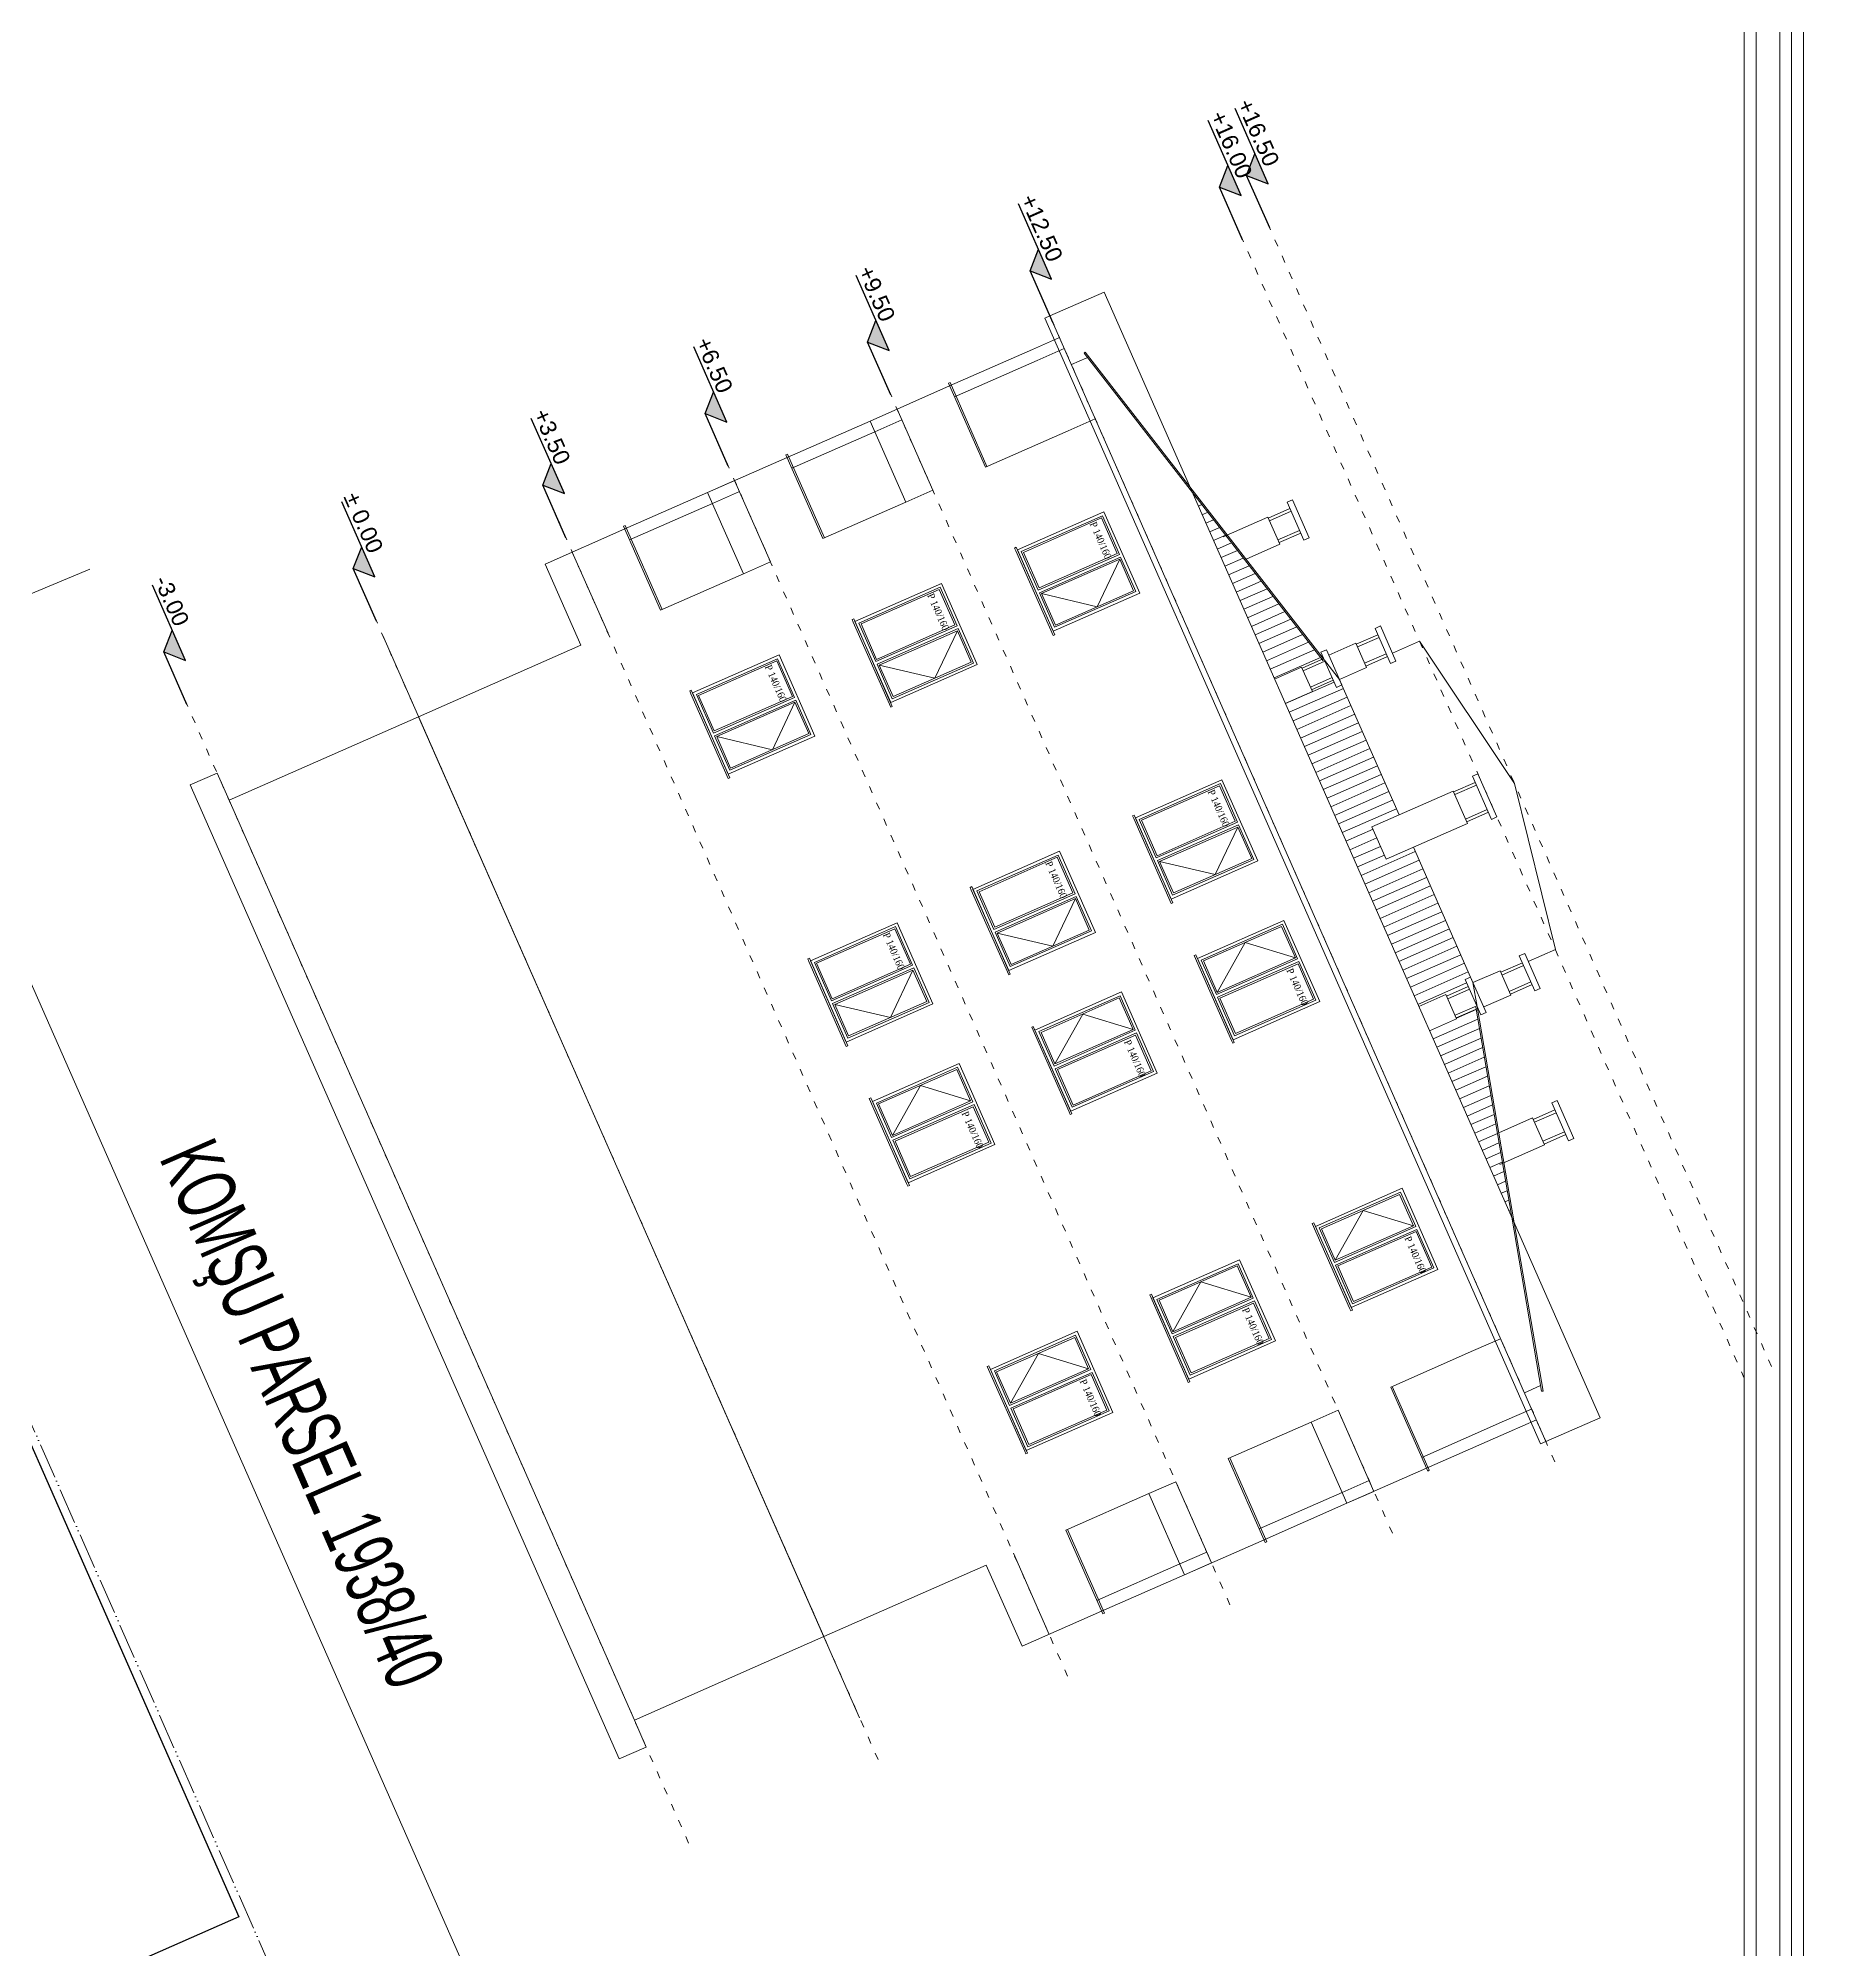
# Model space of a CAD drawing. Header units: millimetres. Extents: x -2145 to 33996, y -835 to 2363.
# Drawn here: x -145 to 607, y 365 to 1173 of the extents above; entities that cross this region are included whole.
import ezdxf

# ---------------------------------------------------------------- set-up
doc = ezdxf.new("R2010")
doc.units = ezdxf.units.MM
doc.linetypes.add('ACAD_ISO03W100', pattern=[30, 12, -18])
doc.linetypes.add('ACAD_ISO05W100', pattern=[33, 24, -3, 0, -3, 0, -3])
for name, color, linetype, lineweight in [('arcCGDM_antet', 85, 'Continuous', 20), ('NET_ARSA SINIRI', 1, 'Continuous', 0), ('NET_GORUNUS_AKS', 9, 'ACAD_ISO03W100', 9), ('NET_KESİT_KOT', 104, 'Continuous', 25), ('NET_SINIR', 254, 'Continuous', 30), ('NET_ÇEKME MESAFESİ', 30, 'ACAD_ISO03W100', 0), ('NET_ÖLÇÜ VAZİYET', 11, 'Continuous', 9), ('T-INCE', 254, 'Continuous', 0)]:
    doc.layers.add(name, color=color, linetype=linetype, lineweight=lineweight)
doc.layers.add('T-MAH-AD', color=7, linetype='Continuous')
doc.styles.add('A-arial', font='arial.ttf')
doc.styles.add('ARIALTR', font='arial.ttf', dxfattribs={"width": 0.8, "height": 22.5})
doc.styles.add('TGS SAYILAR', font='times.ttf', dxfattribs={"width": 0.7})

# ---------------------------------------------------------------- blocks, each defined once
blk = doc.blocks.new('A$C7e00ecb3')
at = {"layer": 'NET_ARSA SINIRI'}
for q in [(-3009.9, 2951), (57.3, 2577.7)]:
    blk.add_line((-3016.1, 2577.7), q, dxfattribs=at)
at = {"layer": 'NET_SINIR'}
blk.add_lwpolyline([(-2517.4, 2263), (-822.4, 2263), (-822.4, 1298), (-2517.4, 1298)], close=True, dxfattribs=at)
at = {"layer": 'NET_ÇEKME MESAFESİ', "linetype": 'ACAD_ISO05W100', "ltscale": 2.5}
blk.add_line((-2521, 2277.7), (-249.4, 2277.7), dxfattribs=at)
at = {"layer": 'T-MAH-AD', "insert": (-1557.5, 2688.8), "char_height": 100, "width": 3410.682, "attachment_point": 5, "rotation": 359.7468, "style": 'ARIALTR'}
blk.add_mtext('{\\W0.6;KOMŞU PARSEL 1938/40}', dxfattribs=at)
blk = doc.blocks.new('kot_kesit')
for p, q in [((-87.5, 0), (0, 0)), ((-25, 25), (100, 25)), ((0, 0), (-25, 25)), ((0, 0), (25, 25))]:
    blk.add_line(p, q)
blk.add_solid([(25, 25), (-25, 25), (0, 0)])
at = {"style": 'A-arial'}
blk.add_attdef('KOT', (37.2, 30.1), '', height=25, dxfattribs=at)
blk = doc.blocks.new('A$C1118cf46')
at = {"layer": 'NET_GORUNUS_AKS'}
for points in [[(-1914.7, 2000), (237.8, 2000)], [(-1914.7, 1950), (237.8, 1950)], [(-1914.7, 1600), (237.8, 1600)], [(-1914.7, 1300), (237.8, 1300)], [(-1914.7, 1000), (237.8, 1000)], [(-1914.7, 700), (237.8, 700)], [(-1914.7, 350), (237.8, 350)], [(-1914.7, 0), (237.8, 0)]]:
    blk.add_lwpolyline(points, dxfattribs=at)
at = {"layer": 'T-INCE'}
for p, q in [((-1135, 1950), (-850, 2000)), ((-850, 2000), (-565, 1950)), ((-1135, 1900), (-1135, 1950)), ((-890, 1950), (-810, 1950)), ((-890, 1940), (-890, 1950)), ((-890, 1940), (-810, 1940)), ((-878.3, 1900), (-878.3, 1940)), ((-873.3, 1900), (-873.3, 1940)), ((-828, 1900), (-828, 1940)), ((-823, 1900), (-823, 1940)), ((-810, 1940), (-810, 1950)), ((-565, 1950), (-565, 1900)), ((-1185, 1890), (-1185, 1900)), ((-1185, 1900), (-1120, 1900)), ((-1185, 1890), (-1120, 1890)), ((-1173.3, 1850), (-1173.3, 1890)), ((-1168.3, 1850), (-1168.3, 1890)), ((-1138, 1850), (-1138, 1890)), ((-1133, 1850), (-1133, 1890)), ((-1120, 1890), (-1120, 1900)), ((-880, 1750), (-880, 1900)), ((-880, 1900), (-820, 1900)), ((-820, 1900), (-820, 1750)), ((-580, 1890), (-580, 1900)), ((-515, 1900), (-580, 1900)), ((-515, 1890), (-580, 1890)), ((-567, 1850), (-567, 1890)), ((-562, 1850), (-562, 1890)), ((-531.7, 1850), (-531.7, 1890)), ((-526.7, 1850), (-526.7, 1890)), ((-515, 1890), (-515, 1900)), ((-1440, 1850), (-1370, 1850)), ((-1440, 1840), (-1440, 1850)), ((-1370, 1840), (-1370, 1850)), ((-1175, 1850), (-1130, 1850)), ((-1175, 1850), (-1175, 1800)), ((-1130, 1850), (-1130, 1800)), ((-525, 1850), (-570, 1850)), ((-570, 1850), (-570, 1800)), ((-525, 1850), (-525, 1800)), ((-260, 1850), (-330, 1850)), ((-330, 1840), (-330, 1850)), ((-260, 1840), (-260, 1850)), ((-1440, 1840), (-1370, 1840)), ((-1428.3, 1800), (-1428.3, 1840)), ((-1423.3, 1800), (-1423.3, 1840)), ((-1388, 1800), (-1388, 1840)), ((-1383, 1800), (-1383, 1840)), ((-260, 1840), (-330, 1840)), ((-317, 1800), (-317, 1840)), ((-312, 1800), (-312, 1840)), ((-276.7, 1800), (-276.7, 1840)), ((-271.7, 1800), (-271.7, 1840)), ((-1170, 1790), (-1530, 1700)), ((-1170, 1787.4), (-1519.7, 1700)), ((-1430, 1717.5), (-1430, 1800)), ((-1430, 1800), (-1380, 1800)), ((-1380, 1800), (-1380, 1737.5)), ((-1193, 1700), (-1193, 1781.7)), ((-1185, 1790), (-1185, 1800)), ((-1185, 1800), (-1120, 1800)), ((-1185, 1790), (-1120, 1790)), ((-1177.1, 1700), (-1177.1, 1785.7)), ((-1173.3, 1750), (-1173.3, 1790)), ((-1130, 1800), (-1170, 1790)), ((-1168.3, 1750), (-1168.3, 1790)), ((-1138, 1750), (-1138, 1790)), ((-1135, 1800), (-880, 1800)), ((-1133, 1750), (-1133, 1790)), ((-1129.5, 1700), (-1129.5, 1790)), ((-1120, 1790), (-1120, 1800)), ((-1113.6, 1700), (-1113.6, 1800)), ((-1097.7, 1700), (-1097.7, 1800)), ((-1081.8, 1700), (-1081.8, 1800)), ((-1066, 1700), (-1066, 1800)), ((-1050.1, 1700), (-1050.1, 1800)), ((-1034.2, 1700), (-1034.2, 1800)), ((-1018.3, 1700), (-1018.3, 1800)), ((-1002.5, 1700), (-1002.5, 1800)), ((-986.6, 1700), (-986.6, 1800)), ((-970.7, 1700), (-970.7, 1800)), ((-954.8, 1700), (-954.8, 1800)), ((-939, 1700), (-939, 1800)), ((-923.1, 1700), (-923.1, 1800)), ((-907.2, 1700), (-907.2, 1800)), ((-891.3, 1700), (-891.3, 1800)), ((-820, 1800), (-570, 1800)), ((-812, 1700), (-812, 1800)), ((-796.1, 1700), (-796.1, 1800)), ((-780.2, 1700), (-780.2, 1800)), ((-764.3, 1700), (-764.3, 1800)), ((-748.5, 1700), (-748.5, 1800)), ((-732.6, 1700), (-732.6, 1800)), ((-716.7, 1700), (-716.7, 1800)), ((-700.8, 1700), (-700.8, 1800)), ((-685, 1700), (-685, 1800)), ((-669.1, 1700), (-669.1, 1800)), ((-653.2, 1700), (-653.2, 1800)), ((-637.3, 1700), (-637.3, 1800)), ((-621.5, 1700), (-621.5, 1800)), ((-605.6, 1700), (-605.6, 1800)), ((-589.7, 1700), (-589.7, 1800)), ((-580, 1790), (-580, 1800)), ((-515, 1800), (-580, 1800)), ((-515, 1790), (-580, 1790)), ((-573.8, 1700), (-573.8, 1790)), ((-570, 1800), (-530, 1790)), ((-567, 1750), (-567, 1790)), ((-562, 1750), (-562, 1790)), ((-531.7, 1750), (-531.7, 1790)), ((-530, 1790), (-170, 1700)), ((-530, 1787.4), (-180.3, 1700)), ((-526.7, 1750), (-526.7, 1790)), ((-526.2, 1750), (-526.2, 1786.5)), ((-515, 1790), (-515, 1800)), ((-510.3, 1700), (-510.3, 1782.5)), ((-494.5, 1700), (-494.5, 1778.5)), ((-270, 1800), (-320, 1800)), ((-320, 1800), (-320, 1737.5)), ((-270, 1717.5), (-270, 1800)), ((-1335.8, 1700), (-1335.8, 1746)), ((-1320, 1700), (-1320, 1749.9)), ((-1304.1, 1700), (-1304.1, 1753.9)), ((-1288.2, 1700), (-1288.2, 1757.9)), ((-1272.3, 1700), (-1272.3, 1761.8)), ((-1256.5, 1700), (-1256.5, 1765.8)), ((-1240.6, 1700), (-1240.6, 1769.8)), ((-1224.7, 1700), (-1224.7, 1773.7)), ((-1208.8, 1700), (-1208.8, 1777.7)), ((-1175, 1700), (-1175, 1750)), ((-1175, 1750), (-1130, 1750)), ((-1130, 1750), (-1130, 1700)), ((-880, 1750), (-820, 1750)), ((-875.5, 1700), (-875.5, 1750)), ((-859.6, 1700), (-859.6, 1750)), ((-843.7, 1700), (-843.7, 1750)), ((-827.8, 1700), (-827.8, 1750)), ((-525, 1750), (-570, 1750)), ((-570, 1750), (-570, 1700)), ((-525, 1700), (-525, 1750)), ((-478.6, 1700), (-478.6, 1774.6)), ((-462.7, 1700), (-462.7, 1770.6)), ((-446.8, 1700), (-446.8, 1766.6)), ((-431, 1700), (-431, 1762.7)), ((-415.1, 1700), (-415.1, 1758.7)), ((-399.2, 1700), (-399.2, 1754.7)), ((-383.3, 1700), (-383.3, 1750.8)), ((-367.5, 1700), (-367.5, 1746.8)), ((-1462.8, 1700), (-1462.8, 1714.2)), ((-1447, 1700), (-1447, 1718.2)), ((-1431.1, 1700), (-1431.1, 1722.2)), ((-1415.2, 1700), (-1415.2, 1726.1)), ((-1399.3, 1700), (-1399.3, 1730.1)), ((-1383.5, 1700), (-1383.5, 1734.1)), ((-1367.6, 1700), (-1367.6, 1738)), ((-1351.7, 1700), (-1351.7, 1742)), ((-351.6, 1700), (-351.6, 1742.8)), ((-335.7, 1700), (-335.7, 1738.9)), ((-319.8, 1700), (-319.8, 1734.9)), ((-304, 1700), (-304, 1730.9)), ((-288.1, 1700), (-288.1, 1726.9)), ((-272.2, 1700), (-272.2, 1723)), ((-256.3, 1700), (-256.3, 1719)), ((-240.5, 1700), (-240.5, 1715)), ((-1890, 1600), (-1890, 1700)), ((-1890, 1700), (190, 1700)), ((-1530, 1700), (-1810, 1630)), ((-1519.7, 1700), (-1809.4, 1627.6)), ((-1510.5, 1700), (-1510.5, 1702.3)), ((-1494.6, 1700), (-1494.6, 1706.3)), ((-1478.7, 1700), (-1478.7, 1710.2)), ((-224.6, 1700), (-224.6, 1711.1)), ((-208.7, 1700), (-208.7, 1707.1)), ((-192.8, 1700), (-192.8, 1703.1)), ((-180.3, 1700), (109.4, 1627.6)), ((-170, 1700), (110, 1630)), ((190, 1700), (190, 1600)), ((-1809.4, 1627.6), (-1810, 1630)), ((-1800, 1628.7), (-1800, 1600)), ((100, 1628.7), (100, 1600)), ((109.4, 1627.6), (110, 1630)), ((-1890, 1600), (190, 1600)), ((-1890, 1600), (-1890, 1590.3)), ((190, 1590.3), (-1890, 1590.3)), ((-1850, 1550), (-1850, 1600)), ((-1830, 1550), (-1830, 1600)), ((-1700, 1550), (-1700, 1600)), ((0, 1550), (0, 1600)), ((130, 1550), (130, 1600)), ((150, 1550), (150, 1600)), ((190, 1600), (190, 1590.3)), ((-1850, 1550), (-1850, 1397)), ((-1830, 1550), (-1830, 1397)), ((-1700, 1397), (-1700, 1550)), ((0, 1397), (0, 1550)), ((130, 1550), (130, 1397)), ((150, 1550), (150, 1397)), ((-1850, 1250), (-1850, 1397)), ((150, 1250), (150, 1397)), ((-1850, 1250), (-1850, 1300)), ((-1850, 1300), (-1700, 1300)), ((-1830, 1250), (-1830, 1300)), ((-1700, 1250), (-1700, 1300)), ((0, 1250), (0, 1300)), ((150, 1300), (0, 1300)), ((130, 1250), (130, 1300)), ((150, 1250), (150, 1300)), ((-1850, 1250), (-1850, 1097)), ((-1700, 1250), (-1850, 1250)), ((-1830, 1250), (-1830, 1097)), ((-1700, 1097), (-1700, 1250)), ((0, 1097), (0, 1250)), ((0, 1250), (150, 1250)), ((130, 1250), (130, 1097)), ((150, 1250), (150, 1097)), ((-1850, 950), (-1850, 1097)), ((150, 950), (150, 1097)), ((-1850, 950), (-1850, 1000)), ((-1850, 1000), (-1700, 1000)), ((-1830, 950), (-1830, 1000)), ((-1700, 950), (-1700, 1000)), ((0, 950), (0, 1000)), ((150, 1000), (0, 1000)), ((130, 950), (130, 1000)), ((150, 950), (150, 1000)), ((-1850, 950), (-1850, 797)), ((-1700, 950), (-1850, 950)), ((-1830, 950), (-1830, 797)), ((-1700, 797), (-1700, 950)), ((0, 797), (0, 950)), ((0, 950), (150, 950)), ((130, 950), (130, 797)), ((150, 950), (150, 797)), ((-1850, 650), (-1850, 797)), ((150, 650), (150, 797)), ((-1850, 700), (-1700, 700)), ((150, 700), (0, 700)), ((-1700, 650), (-1850, 650)), ((-1700, 350), (-1700, 650)), ((0, 650), (150, 650)), ((0, 350), (0, 650)), ((-1850, 350), (150, 350)), ((-1700, 350), (0, 350)), ((-1700, 350), (-1700, 0)), ((0, 0), (0, 350)), ((-1700, 0), (0, 0)), ((50, 0), (0, 0)), ((50, -50), (50, 0)), ((-1700, 0), (-1750, 0)), ((-1750, 0), (-1750, -50)), ((-1750, -50), (50, -50))]:
    blk.add_line(p, q, dxfattribs=at)
for points in [[(-1400, 1550), (-1550, 1550), (-1550, 1390), (-1400, 1390)], [(-1473.7, 1545), (-1545, 1545), (-1545, 1395), (-1473.7, 1395)], [(-1476.6, 1542.2), (-1542.2, 1542.2), (-1542.2, 1397.8), (-1476.6, 1397.8)], [(-1468.7, 1545), (-1405, 1545), (-1405, 1395), (-1468.7, 1395)], [(-1465.9, 1542.2), (-1407.8, 1542.2), (-1407.8, 1397.8), (-1465.9, 1397.8)], [(-905, 1550), (-1055, 1550), (-1055, 1390), (-905, 1390)], [(-978.7, 1545), (-1050, 1545), (-1050, 1395), (-978.7, 1395)], [(-981.6, 1542.2), (-1047.2, 1542.2), (-1047.2, 1397.8), (-981.6, 1397.8)], [(-973.7, 1545), (-910, 1545), (-910, 1395), (-973.7, 1395)], [(-970.9, 1542.2), (-912.8, 1542.2), (-912.8, 1397.8), (-970.9, 1397.8)], [(-795, 1550), (-645, 1550), (-645, 1390), (-795, 1390)], [(-726.3, 1545), (-790, 1545), (-790, 1395), (-726.3, 1395)], [(-729.1, 1542.2), (-787.2, 1542.2), (-787.2, 1397.8), (-729.1, 1397.8)], [(-721.3, 1545), (-650, 1545), (-650, 1395), (-721.3, 1395)], [(-718.4, 1542.2), (-652.8, 1542.2), (-652.8, 1397.8), (-718.4, 1397.8)], [(-300, 1550), (-150, 1550), (-150, 1390), (-300, 1390)], [(-231.3, 1545), (-295, 1545), (-295, 1395), (-231.3, 1395)], [(-234.1, 1542.2), (-292.2, 1542.2), (-292.2, 1397.8), (-234.1, 1397.8)], [(-226.3, 1545), (-155, 1545), (-155, 1395), (-226.3, 1395)], [(-223.4, 1542.2), (-157.8, 1542.2), (-157.8, 1397.8), (-223.4, 1397.8)], [(-1393.2, 1390), (-1393.2, 1387), (-1550, 1387), (-1555, 1387), (-1555, 1390)], [(-898.2, 1390), (-898.2, 1387), (-1055, 1387), (-1060, 1387), (-1060, 1390)], [(-801.8, 1390), (-801.8, 1387), (-645, 1387), (-640, 1387), (-640, 1390)], [(-306.8, 1390), (-306.8, 1387), (-150, 1387), (-145, 1387), (-145, 1390)], [(-1400, 1250), (-1550, 1250), (-1550, 1090), (-1400, 1090)], [(-1473.7, 1245), (-1545, 1245), (-1545, 1095), (-1473.7, 1095)], [(-1476.6, 1242.2), (-1542.2, 1242.2), (-1542.2, 1097.8), (-1476.6, 1097.8)], [(-1468.7, 1245), (-1405, 1245), (-1405, 1095), (-1468.7, 1095)], [(-1465.9, 1242.2), (-1407.8, 1242.2), (-1407.8, 1097.8), (-1465.9, 1097.8)], [(-905, 1250), (-1055, 1250), (-1055, 1090), (-905, 1090)], [(-978.7, 1245), (-1050, 1245), (-1050, 1095), (-978.7, 1095)], [(-981.6, 1242.2), (-1047.2, 1242.2), (-1047.2, 1097.8), (-981.6, 1097.8)], [(-973.7, 1245), (-910, 1245), (-910, 1095), (-973.7, 1095)], [(-970.9, 1242.2), (-912.8, 1242.2), (-912.8, 1097.8), (-970.9, 1097.8)], [(-795, 1250), (-645, 1250), (-645, 1090), (-795, 1090)], [(-726.3, 1245), (-790, 1245), (-790, 1095), (-726.3, 1095)], [(-729.1, 1242.2), (-787.2, 1242.2), (-787.2, 1097.8), (-729.1, 1097.8)], [(-721.3, 1245), (-650, 1245), (-650, 1095), (-721.3, 1095)], [(-718.4, 1242.2), (-652.8, 1242.2), (-652.8, 1097.8), (-718.4, 1097.8)], [(-300, 1250), (-150, 1250), (-150, 1090), (-300, 1090)], [(-231.3, 1245), (-295, 1245), (-295, 1095), (-231.3, 1095)], [(-234.1, 1242.2), (-292.2, 1242.2), (-292.2, 1097.8), (-234.1, 1097.8)], [(-226.3, 1245), (-155, 1245), (-155, 1095), (-226.3, 1095)], [(-223.4, 1242.2), (-157.8, 1242.2), (-157.8, 1097.8), (-223.4, 1097.8)], [(-1393.2, 1090), (-1393.2, 1087), (-1550, 1087), (-1555, 1087), (-1555, 1090)], [(-898.2, 1090), (-898.2, 1087), (-1055, 1087), (-1060, 1087), (-1060, 1090)], [(-801.8, 1090), (-801.8, 1087), (-645, 1087), (-640, 1087), (-640, 1090)], [(-306.8, 1090), (-306.8, 1087), (-150, 1087), (-145, 1087), (-145, 1090)], [(-1400, 950), (-1550, 950), (-1550, 790), (-1400, 790)], [(-1473.7, 945), (-1545, 945), (-1545, 795), (-1473.7, 795)], [(-1476.6, 942.2), (-1542.2, 942.2), (-1542.2, 797.8), (-1476.6, 797.8)], [(-1468.7, 945), (-1405, 945), (-1405, 795), (-1468.7, 795)], [(-1465.9, 942.2), (-1407.8, 942.2), (-1407.8, 797.8), (-1465.9, 797.8)], [(-905, 950), (-1055, 950), (-1055, 790), (-905, 790)], [(-978.7, 945), (-1050, 945), (-1050, 795), (-978.7, 795)], [(-981.6, 942.2), (-1047.2, 942.2), (-1047.2, 797.8), (-981.6, 797.8)], [(-973.7, 945), (-910, 945), (-910, 795), (-973.7, 795)], [(-970.9, 942.2), (-912.8, 942.2), (-912.8, 797.8), (-970.9, 797.8)], [(-795, 950), (-645, 950), (-645, 790), (-795, 790)], [(-726.3, 945), (-790, 945), (-790, 795), (-726.3, 795)], [(-729.1, 942.2), (-787.2, 942.2), (-787.2, 797.8), (-729.1, 797.8)], [(-721.3, 945), (-650, 945), (-650, 795), (-721.3, 795)], [(-718.4, 942.2), (-652.8, 942.2), (-652.8, 797.8), (-718.4, 797.8)], [(-300, 950), (-150, 950), (-150, 790), (-300, 790)], [(-231.3, 945), (-295, 945), (-295, 795), (-231.3, 795)], [(-234.1, 942.2), (-292.2, 942.2), (-292.2, 797.8), (-234.1, 797.8)], [(-226.3, 945), (-155, 945), (-155, 795), (-226.3, 795)], [(-223.4, 942.2), (-157.8, 942.2), (-157.8, 797.8), (-223.4, 797.8)], [(-1393.2, 790), (-1393.2, 787), (-1550, 787), (-1555, 787), (-1555, 790)], [(-898.2, 790), (-898.2, 787), (-1055, 787), (-1060, 787), (-1060, 790)], [(-801.8, 790), (-801.8, 787), (-645, 787), (-640, 787), (-640, 790)], [(-306.8, 790), (-306.8, 787), (-150, 787), (-145, 787), (-145, 790)]]:
    blk.add_lwpolyline(points, close=True, dxfattribs=at)
for points in [[(-1465.9, 1542.2), (-1407.8, 1475), (-1465.9, 1397.8)], [(-970.9, 1542.2), (-912.8, 1475), (-970.9, 1397.8)], [(-729.1, 1542.2), (-787.2, 1475), (-729.1, 1397.8)], [(-234.1, 1542.2), (-292.2, 1475), (-234.1, 1397.8)], [(-1700, 1397), (-1855.1, 1397), (-1855.1, 1400), (-1700, 1400)], [(0, 1397), (155.1, 1397), (155.1, 1400), (0, 1400)], [(-1465.9, 1242.2), (-1407.8, 1175), (-1465.9, 1097.8)], [(-970.9, 1242.2), (-912.8, 1175), (-970.9, 1097.8)], [(-729.1, 1242.2), (-787.2, 1175), (-729.1, 1097.8)], [(-234.1, 1242.2), (-292.2, 1175), (-234.1, 1097.8)], [(-1700, 1097), (-1855.1, 1097), (-1855.1, 1100), (-1700, 1100)], [(0, 1097), (155.1, 1097), (155.1, 1100), (0, 1100)], [(-1465.9, 942.2), (-1407.8, 875), (-1465.9, 797.8)], [(-970.9, 942.2), (-912.8, 875), (-970.9, 797.8)], [(-729.1, 942.2), (-787.2, 875), (-729.1, 797.8)], [(-234.1, 942.2), (-292.2, 875), (-234.1, 797.8)], [(-1700, 797), (-1855.1, 797), (-1855.1, 800), (-1700, 800)], [(0, 797), (155.1, 797), (155.1, 800), (0, 800)]]:
    blk.add_lwpolyline(points, dxfattribs=at)
at = {"layer": 'NET_KESİT_KOT'}
ref = blk.add_blockref('kot_kesit', (-1973.7, 2000), dxfattribs=dict(at, xscale=-1.11, yscale=1.11, zscale=1.11))
ref.add_attrib('KOT', '+16.50', (-2091.7, 2033.5), dxfattribs={"layer": '0', "height": 27.75, "style": 'A-arial'})
ref = blk.add_blockref('kot_kesit', (-1973.7, 1950), dxfattribs=dict(at, xscale=-1.11, yscale=1.11, zscale=1.11))
ref.add_attrib('KOT', '+16.00', (-2091.7, 1983.5), dxfattribs={"layer": '0', "height": 27.75, "style": 'A-arial'})
ref = blk.add_blockref('kot_kesit', (-1973.7, 1600), dxfattribs=dict(at, xscale=-1.11, yscale=1.11, zscale=1.11))
ref.add_attrib('KOT', '+12.50', (-2091.7, 1633.5), dxfattribs={"layer": '0', "height": 27.75, "style": 'A-arial'})
ref = blk.add_blockref('kot_kesit', (-1973.7, 1300), dxfattribs=dict(at, xscale=-1.11, yscale=1.11, zscale=1.11))
ref.add_attrib('KOT', '+9.50', (-2091.7, 1333.5), dxfattribs={"layer": '0', "height": 27.75, "style": 'A-arial'})
ref = blk.add_blockref('kot_kesit', (-1973.7, 1000), dxfattribs=dict(at, xscale=-1.11, yscale=1.11, zscale=1.11))
ref.add_attrib('KOT', '+6.50', (-2091.7, 1033.5), dxfattribs={"layer": '0', "height": 27.75, "style": 'A-arial'})
ref = blk.add_blockref('kot_kesit', (-1973.7, 700), dxfattribs=dict(at, xscale=-1.11, yscale=1.11, zscale=1.11))
ref.add_attrib('KOT', '+3.50', (-2091.7, 733.5), dxfattribs={"layer": '0', "height": 27.75, "style": 'A-arial'})
ref = blk.add_blockref('kot_kesit', (-1973.7, 350), dxfattribs=dict(at, xscale=-1.11, yscale=1.11, zscale=1.11))
ref.add_attrib('KOT', '%%p 0.00', (-2091.7, 383.5), dxfattribs={"layer": '0', "height": 27.75, "style": 'A-arial'})
ref = blk.add_blockref('kot_kesit', (-1973.7, 0), dxfattribs=dict(at, xscale=-1.11, yscale=1.11, zscale=1.11))
ref.add_attrib('KOT', '-3.00', (-2091.7, 33.5), dxfattribs={"layer": '0', "height": 27.75, "style": 'A-arial'})
at = {"layer": 'T-INCE', "style": 'TGS SAYILAR', "width": 0.9}
for p in [(-1541.4, 1519.5), (-1046.4, 1519.5), (-716.3, 1519.5), (-221.3, 1519.5), (-1541.4, 1219.5), (-1046.4, 1219.5), (-716.3, 1219.5), (-221.3, 1219.5), (-1541.4, 919.5), (-1046.4, 919.5), (-716.3, 919.5), (-221.3, 919.5)]:
    blk.add_text('P 140/160', height=12, dxfattribs=at).set_placement(p)

msp = doc.modelspace()

# ---------------------------------------------------------------- linework, layer by layer
at = {"layer": 'arcCGDM_antet', "ltscale": 10}
for points in [[(-1104.03, 1665.32), (595.97, 1665.32), (595.97, -834.68), (-1104.03, -834.68)], [(595.97, 1665.32), (1845.97, 1665.32), (1845.97, -834.68), (595.97, -834.68)], [(-1099.03, 1660.32), (590.97, 1660.32), (590.97, -829.68), (-1099.03, -829.68)], [(600.97, 1660.32), (1840.97, 1660.32), (1840.97, -829.68), (600.97, -829.68)], [(-1089.03, 1650.32), (580.97, 1650.32), (580.97, -769.68), (-1089.03, -769.68)], [(-1084.03, 1645.32), (575.97, 1645.32), (575.97, -764.68), (-1084.03, -764.68)]]:
    msp.add_lwpolyline(points, close=True, dxfattribs=at)

# ---------------------------------------------------------------- block references
at = {"layer": 'NET_ÖLÇÜ VAZİYET', "xscale": 0.25, "yscale": 0.25, "zscale": 0.25, "rotation": 293.76945103364}
msp.add_blockref('A$C7e00ecb3', (-495.07, -37.42), dxfattribs=at)
at = {"layer": 'T-INCE', "xscale": 0.25, "yscale": 0.25, "zscale": 0.25, "rotation": 293.76945103364}
msp.add_blockref('A$C1118cf46', (106.96, 461.93), dxfattribs=at)

doc.saveas('drawing.dxf')
